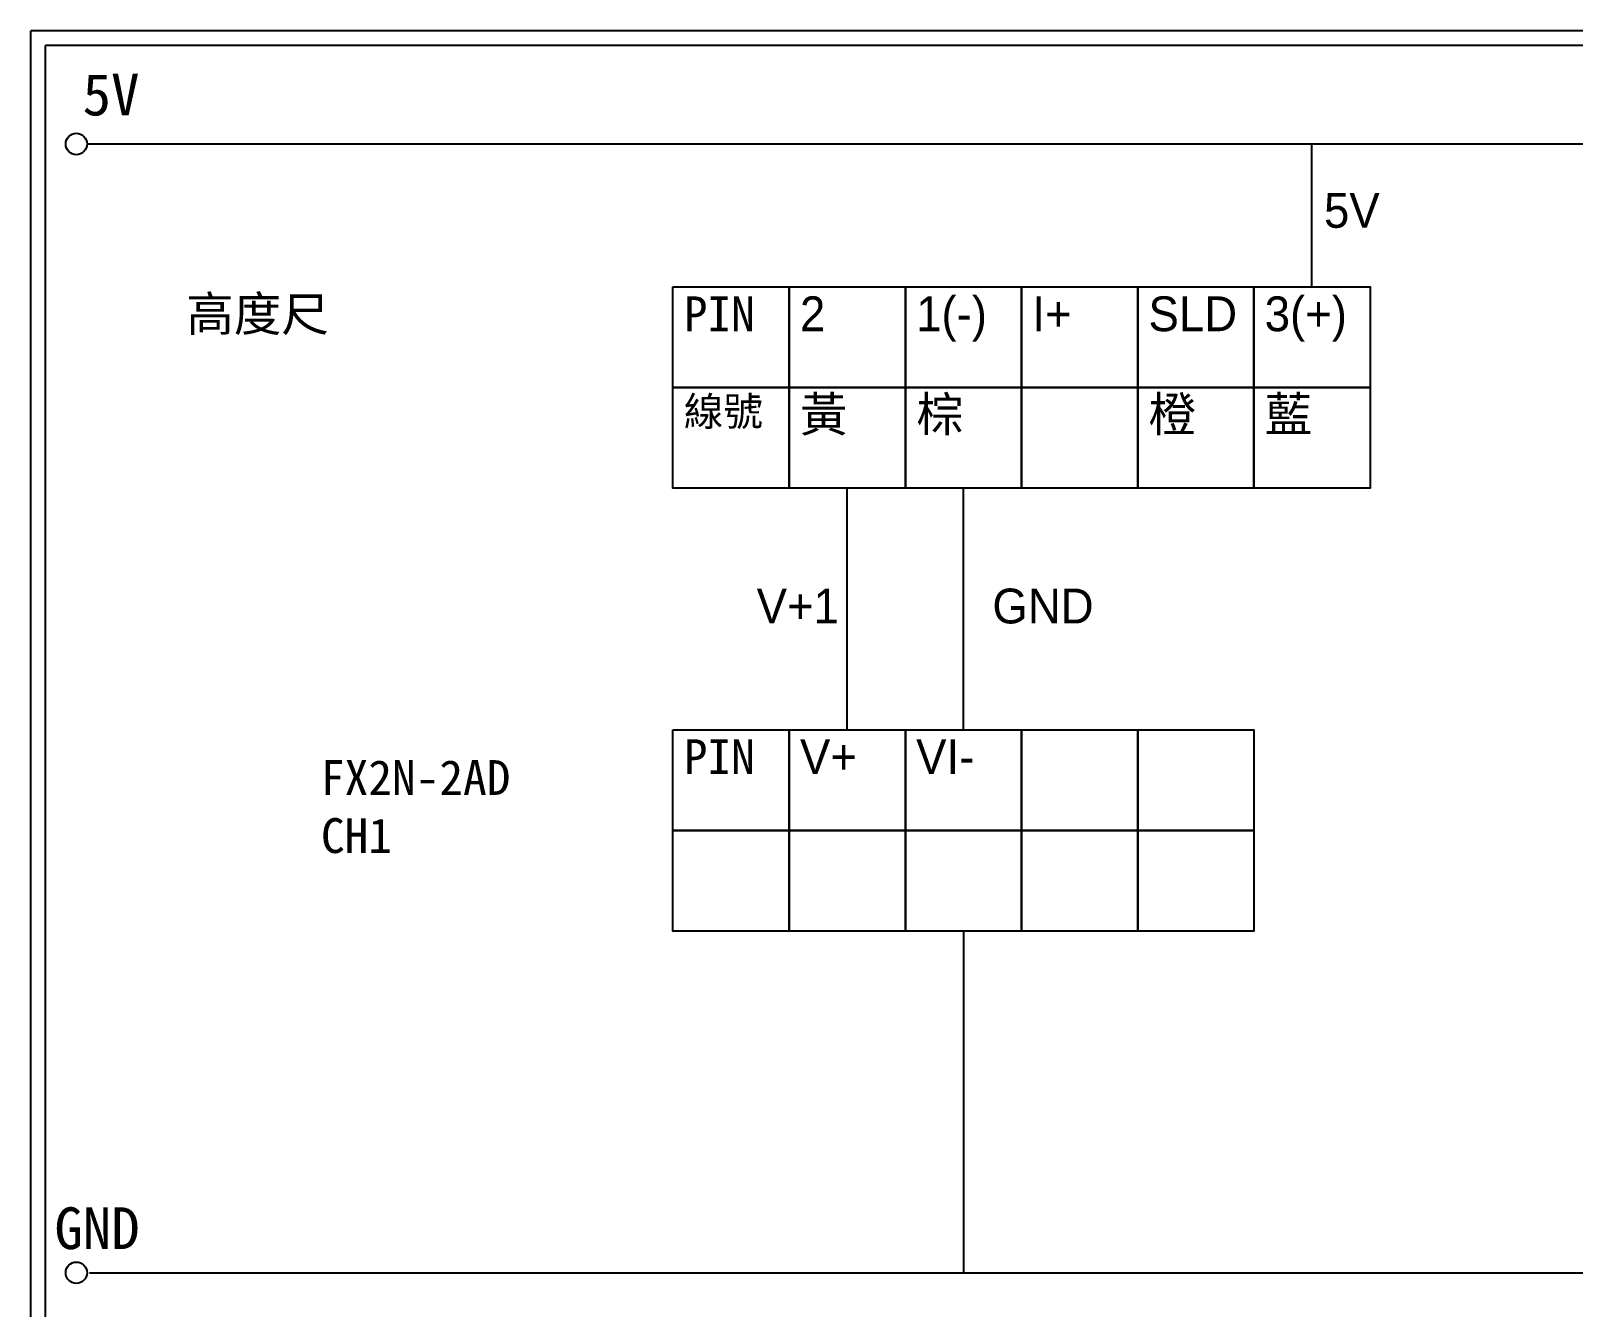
# Model space of a CAD drawing. Extents: x 627 to 914, y 3 to 207.
# Drawn here: x 627.2 to 760.1, y 97 to 207 of the extents above; entities that cross this region are included whole.
import ezdxf

# ---------------------------------------------------------------- set-up
doc = ezdxf.new("R2010")
doc.units = 0
doc.layers.get('0').update_dxf_attribs({"linetype": 'CONTINUOUS'})
doc.layers.add('圖框層', color=7, linetype='CONTINUOUS')
doc.layers.add('標尺寸層', color=3, linetype='CONTINUOUS')
doc.styles.add('STSL', font='kaiu.ttf')

msp = doc.modelspace()

# ---------------------------------------------------------------- linework, layer by layer
for points in [[(682.52, 184.9), (692.53, 184.9), (692.53, 176.23), (682.52, 176.23)], [(692.53, 184.9), (702.54, 184.9), (702.54, 176.23), (692.53, 176.23)], [(702.54, 184.9), (712.55, 184.9), (712.55, 176.23), (702.54, 176.23)], [(712.55, 184.9), (722.56, 184.9), (722.56, 176.23), (712.55, 176.23)], [(722.56, 184.9), (732.57, 184.9), (732.57, 176.23), (722.56, 176.23)], [(732.57, 184.9), (742.58, 184.9), (742.58, 176.23), (732.57, 176.23)], [(682.52, 176.23), (692.53, 176.23), (692.53, 167.57), (682.52, 167.57)], [(692.53, 176.23), (702.54, 176.23), (702.54, 167.57), (692.53, 167.57)], [(702.54, 176.23), (712.55, 176.23), (712.55, 167.57), (702.54, 167.57)], [(712.55, 176.23), (722.56, 176.23), (722.56, 167.57), (712.55, 167.57)], [(722.56, 176.23), (732.57, 176.23), (732.57, 167.57), (722.56, 167.57)], [(732.57, 176.23), (742.58, 176.23), (742.58, 167.57), (732.57, 167.57)], [(682.52, 146.73), (692.53, 146.73), (692.53, 138.07), (682.52, 138.07)], [(692.53, 146.73), (702.54, 146.73), (702.54, 138.07), (692.53, 138.07)], [(702.54, 146.73), (712.55, 146.73), (712.55, 138.07), (702.54, 138.07)], [(712.55, 146.73), (722.56, 146.73), (722.56, 138.07), (712.55, 138.07)], [(722.56, 146.73), (732.57, 146.73), (732.57, 138.07), (722.56, 138.07)], [(682.52, 138.07), (692.53, 138.07), (692.53, 129.4), (682.52, 129.4)], [(692.53, 138.07), (702.54, 138.07), (702.54, 129.4), (692.53, 129.4)], [(702.54, 138.07), (712.55, 138.07), (712.55, 129.4), (702.54, 129.4)], [(712.55, 138.07), (722.56, 138.07), (722.56, 129.4), (712.55, 129.4)], [(722.56, 138.07), (732.57, 138.07), (732.57, 129.4), (722.56, 129.4)]]:
    msp.add_lwpolyline(points, close=True)
at = {"layer": '圖框層', "color": 7}
for p, q in [((914.2, 206.97), (627.2, 206.97)), ((627.2, 3), (627.2, 206.97)), ((912.95, 205.72), (628.45, 205.72)), ((628.45, 4.25), (628.45, 205.72))]:
    msp.add_line(p, q, dxfattribs=at)
at = {"layer": '標尺寸層', "color": 7}
for p, q in [((632.04, 197.22), (909.63, 197.22)), ((632.25, 99.96), (910.12, 99.96))]:
    msp.add_line(p, q, dxfattribs=at)
at = {"layer": '標尺寸層'}
for p, q in [((737.57, 184.9), (737.57, 197.22)), ((697.53, 146.73), (697.53, 167.57)), ((707.54, 146.73), (707.54, 167.57)), ((707.54, 129.4), (707.54, 99.96))]:
    msp.add_line(p, q, dxfattribs=at)
at = {"layer": '標尺寸層', "color": 7}
for centre in [(631.12, 197.22), (631.12, 99.96)]:
    msp.add_circle(centre, 0.92, dxfattribs=at)

# ---------------------------------------------------------------- texts
at = {"attachment_point": 1}
for s, insert, char_height, width in [('{\\fPMingLiU|b0|i0|c136|p18;5V}', (738.61, 193), 3, 8.2913), ('{\\fPMingLiU|b0|i0|c136|p18;高度尺}', (640.59, 184.09), 3, 15.2361), ('PIN', (683.45, 184.09), 3, 8.2913), ('{\\fPMingLiU|b0|i0|c136|p18;2}', (693.46, 184.09), 3, 8.2913), ('{\\fPMingLiU|b0|i0|c136|p18;1(-)}', (703.47, 184.09), 3, 8.2913), ('{\\fPMingLiU|b0|i0|c136|p18;I+}', (713.48, 184.09), 3, 8.2913), ('{\\fPMingLiU|b0|i0|c136|p18;SLD}', (723.49, 184.09), 3, 8.2913), ('{\\fPMingLiU|b0|i0|c136|p18;3(+)}', (733.5, 184.09), 3, 8.2913), ('{\\fPMingLiU|b0|i0|c136|p18;線號}', (683.45, 175.43), 2.5, 8.2913), ('{\\fPMingLiU|b0|i0|c136|p18;黃}', (693.46, 175.43), 3, 8.2913), ('{\\fPMingLiU|b0|i0|c136|p18;棕}', (703.47, 175.43), 3, 8.2913), ('{\\fPMingLiU|b0|i0|c136|p18;橙}', (723.49, 175.43), 3, 8.2913), ('{\\fPMingLiU|b0|i0|c136|p18;藍}', (733.5, 175.43), 3, 8.2913), ('{\\fPMingLiU|b0|i0|c136|p18;V+1}', (689.73, 158.91), 3, 8.2913), ('{\\fPMingLiU|b0|i0|c136|p18;GND}', (710.04, 158.91), 3, 8.2913), ('PIN', (683.45, 145.93), 3, 8.2913), ('{\\fPMingLiU|b0|i0|c136|p18;V+}', (693.46, 145.93), 3, 8.2913), ('{\\fPMingLiU|b0|i0|c136|p18;VI-}', (703.47, 145.93), 3, 8.2913), ('FX2N-2AD\\PCH1', (652.19, 144.13), 3, 24.5871)]:
    msp.add_mtext(s, dxfattribs=dict(at, insert=insert, char_height=char_height, width=width))
at = {"layer": '圖框層', "color": 4, "style": 'STSL'}
for s, p in [('5V', (631.66, 199.68)), ('GND', (629.23, 102))]:
    msp.add_text(s, height=3.6, dxfattribs=at).set_placement(p)

doc.saveas('drawing.dxf')
